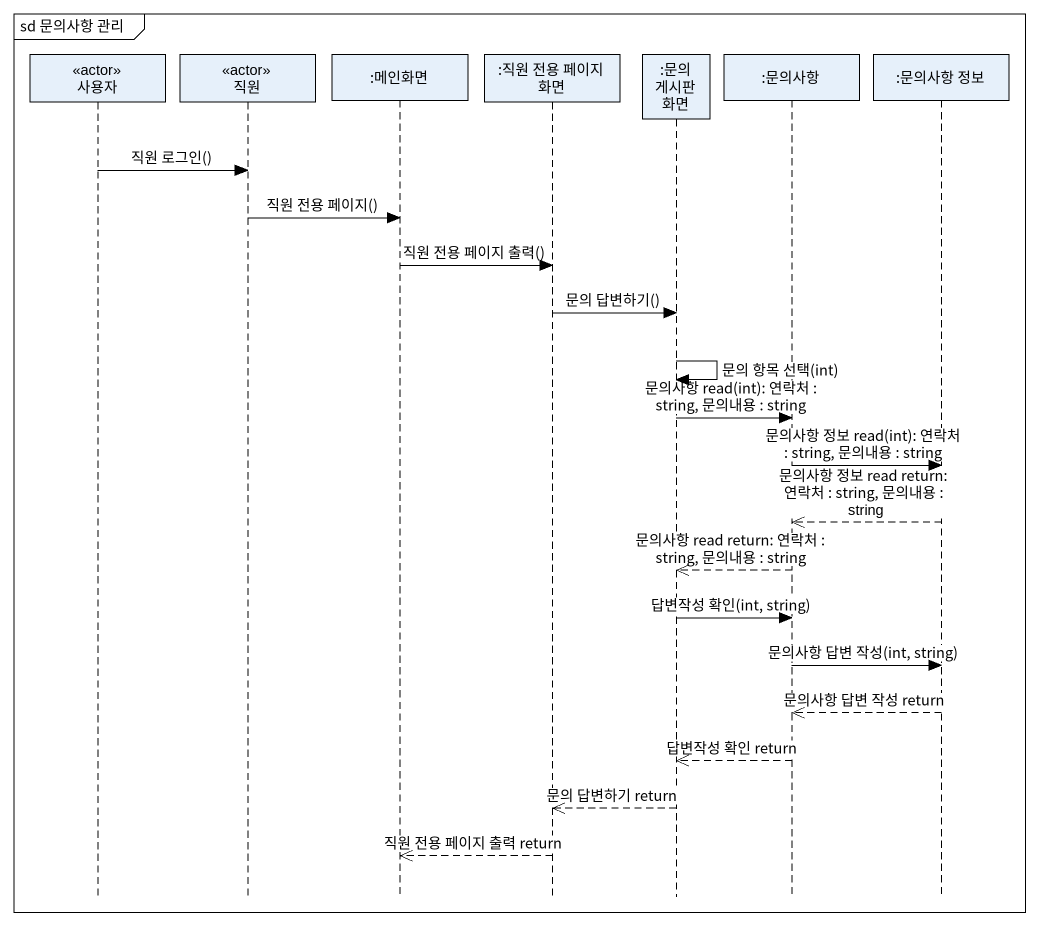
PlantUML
@startuml
mainframe sd 문의사항 관리
hide footbox
participant 사용자 <<actor>>
participant 직원 <<actor>>
participant ":메인화면" as 메인화면
participant ":직원 전용 페이지 화면" as 직원_전용_페이지_화면
participant ":문의 게시판 화면" as 문의_게시판_화면
participant ":문의사항" as 문의사항
participant ":문의사항 정보" as 문의사항_정보

사용자 -> 직원 : 직원 로그인()
직원 -> 메인화면 : 직원 전용 페이지()
메인화면 -> 직원_전용_페이지_화면 : 직원 전용 페이지 출력()
직원_전용_페이지_화면 -> 문의_게시판_화면 : 문의 답변하기()
문의_게시판_화면 -> 문의_게시판_화면 : 문의 항목 선택(int)
문의_게시판_화면 -> 문의사항 : 문의사항 read(int): 연락처 : string, 문의내용 : string
문의사항 -> 문의사항_정보 : 문의사항 정보 read(int): 연락처 : string, 문의내용 : string
문의사항_정보 -->> 문의사항 : 문의사항 정보 read return: 연락처 : string, 문의내용 : string
문의사항 -->> 문의_게시판_화면 : 문의사항 read return: 연락처 : string, 문의내용 : string
문의_게시판_화면 -> 문의사항 : 답변작성 확인(int, string)
문의사항 -> 문의사항_정보 : 문의사항 답변 작성(int, string)
문의사항_정보 -->> 문의사항 : 문의사항 답변 작성 return
문의사항 -->> 문의_게시판_화면 : 답변작성 확인 return
문의_게시판_화면 -->> 직원_전용_페이지_화면 : 문의 답변하기 return
직원_전용_페이지_화면 -->> 메인화면 : 직원 전용 페이지 출력 return
@enduml
